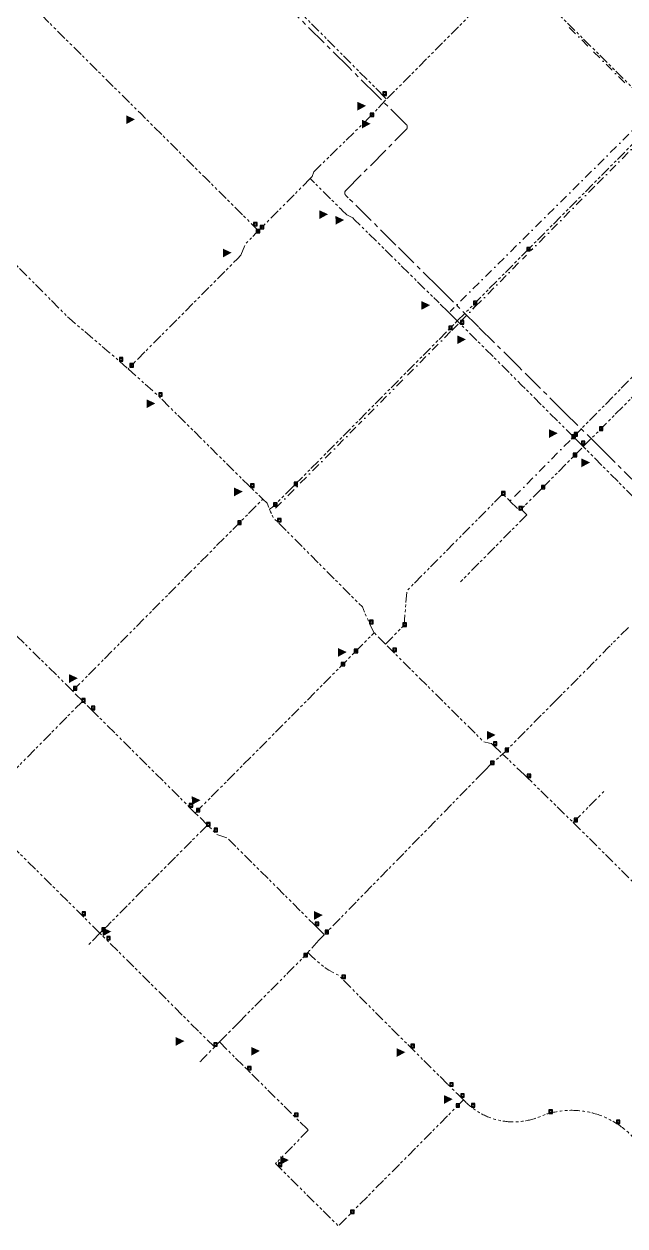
# Model space of a CAD drawing. Header units: millimetres. Extents: x 489358 to 493084, y 5457635 to 5460242.
# Drawn here: x 490313 to 490658, y 5457775 to 5458465 of the extents above; entities that cross this region are included whole.
import ezdxf

# ---------------------------------------------------------------- set-up
doc = ezdxf.new("R2010")
doc.units = ezdxf.units.MM
doc.header["$LTSCALE"] = 10
for name, pattern in [('CENTER', [2, 1.25, -0.25, 0.25, -0.25]), ('DASHDOT', [1, 0.5, -0.25, 0, -0.25]), ('PIPE', [1.305, 0.6, -0.15, 0.15, -0.15, 0.15, -0.105])]:
    doc.linetypes.add(name, pattern=pattern)
for name, color, linetype in [('Abandoned Mains', 10, 'Continuous'), ('Control Valves', 10, 'Continuous'), ('DFPS Mains', 10, 'Continuous'), ('Distribution Mains', 10, 'Continuous'), ('Hydrants', 10, 'Continuous')]:
    doc.layers.add(name, color=color, linetype=linetype)

# ---------------------------------------------------------------- blocks, each defined once
blk = doc.blocks.new('SUPPLYPOINT')
at = {"linetype": 'Continuous'}
h = blk.add_hatch(color=256, dxfattribs=at)
h.paths.add_polyline_path([(0, 3.90525), (0, 0), (3.90525, 0), (3.90525, 3.90525)])
h.paths.add_polyline_path([(3.254375, 1.952625, -1), (0.650875, 1.952625, -1)], flags=16)
blk.add_lwpolyline([(0, 0), (3.90525, 0), (3.90525, 3.90525), (0, 3.90525)], close=True)
blk.add_circle((1.952625, 1.952625), 1.30175)
blk = doc.blocks.new('DAR')
blk.add_solid([(-2.25, 0.34), (-2.24, -0.41), (0, 0)])

msp = doc.modelspace()

# ---------------------------------------------------------------- linework, layer by layer
at = {"layer": 'Abandoned Mains', "color": 40, "linetype": 'DASHDOT', "lineweight": -3, "true_color": 0xffaa00}
for points in [[(490636.521, 5458452.13, 0), (490624.835, 5458463.715, 0)], [(490657.682, 5458431.15, 0), (490639.312, 5458449.363, 0)], [(490670.244, 5458411.812, 0), (490667.245, 5458408.762, 0), (490557.448, 5458299.909, 0)], [(490641.883, 5458373.186, 0), (490670.545, 5458402.062, 0), (490678.42, 5458409.983, 0)], [(490640.398, 5458371.689, 0), (490603.743, 5458334.76, 0)], [(490601.207, 5458332.205, 0), (490598.953, 5458329.933, 0)], [(490563.361, 5458294.034, 0), (490571.851, 5458302.616, 0), (490597.505, 5458328.475, 0)], [(490561.929, 5458292.586, 0), (490557.692, 5458288.307, 0), (490530.205, 5458260.608, 0), (490522.313, 5458252.653, 0)], [(490520.873, 5458251.201, 0), (490504.728, 5458234.938, 0)], [(490503.315, 5458233.514, 0), (490455.384, 5458185.193, 0)], [(490626.229, 5458225.883, 0), (490592.79, 5458192.115, 0)]]:
    msp.add_polyline3d(points, dxfattribs=at)
at = {"layer": 'DFPS Mains', "color": 5, "linetype": 'CENTER', "lineweight": 5}
for points in [[(490515.224, 5458424.013, 0), (490499.174, 5458439.962, 0), (490417.734, 5458520.846, 0), (490405.467, 5458533.034, 0), (490393.487, 5458543.952, 0), (490390.793, 5458546.629, 0), (490373.516, 5458563.738, 0), (490353.438, 5458584.943, 0), (490332.371, 5458605.861, 0), (490252.591, 5458685.041, 0), (490240.316, 5458697.222, 0), (490232.284, 5458701.512, 0), (490220.982, 5458707.549, 0), (490218.303, 5458710.131, 0), (490217.603, 5458710.806, 0)], [(490666.268, 5458199.138, 0), (490644.86, 5458220.382, 0), (490623.482, 5458241.57, 0), (490596.995, 5458267.822, 0), (490573.601, 5458291.037, 0), (490550.839, 5458313.631, 0), (490526.289, 5458337.929, 0), (490498.844, 5458365.162, 0), (490497.496, 5458366.5, 0), (490497.471, 5458366.525, 0), (490497.447, 5458366.55, 0), (490497.424, 5458366.576, 0), (490497.4, 5458366.602, 0), (490497.378, 5458366.628, 0), (490497.355, 5458366.655, 0), (490497.334, 5458366.682, 0), (490497.312, 5458366.71, 0), (490497.291, 5458366.738, 0), (490497.271, 5458366.766, 0), (490497.251, 5458366.795, 0), (490497.232, 5458366.824, 0), (490497.213, 5458366.853, 0), (490497.195, 5458366.883, 0), (490497.177, 5458366.913, 0), (490497.159, 5458366.943, 0), (490497.143, 5458366.974, 0), (490497.126, 5458367.005, 0), (490497.111, 5458367.036, 0), (490497.096, 5458367.067, 0), (490497.081, 5458367.099, 0), (490497.067, 5458367.131, 0), (490497.054, 5458367.163, 0), (490497.041, 5458367.195, 0), (490497.028, 5458367.228, 0), (490497.016, 5458367.261, 0), (490497.005, 5458367.294, 0), (490496.995, 5458367.327, 0), (490496.985, 5458367.361, 0), (490496.975, 5458367.394, 0), (490496.966, 5458367.428, 0), (490496.958, 5458367.462, 0), (490496.95, 5458367.496, 0), (490496.943, 5458367.53, 0), (490496.937, 5458367.564, 0), (490496.931, 5458367.599, 0), (490496.926, 5458367.633, 0), (490496.921, 5458367.668, 0), (490496.917, 5458367.702, 0), (490496.913, 5458367.737, 0), (490496.91, 5458367.772, 0), (490496.908, 5458367.807, 0), (490496.907, 5458367.842, 0), (490496.906, 5458367.876, 0), (490496.905, 5458367.911, 0), (490496.905, 5458367.946, 0), (490496.906, 5458367.981, 0), (490496.907, 5458368.016, 0), (490496.909, 5458368.051, 0), (490496.912, 5458368.086, 0), (490496.915, 5458368.12, 0), (490496.919, 5458368.155, 0), (490496.923, 5458368.19, 0), (490496.929, 5458368.224, 0), (490496.934, 5458368.259, 0), (490496.94, 5458368.293, 0), (490496.947, 5458368.327, 0), (490496.955, 5458368.361, 0), (490496.963, 5458368.395, 0), (490496.971, 5458368.429, 0), (490496.98, 5458368.463, 0), (490496.99, 5458368.496, 0), (490497.001, 5458368.53, 0), (490497.012, 5458368.563, 0), (490497.023, 5458368.596, 0), (490497.035, 5458368.628, 0), (490497.048, 5458368.661, 0), (490497.061, 5458368.693, 0), (490497.075, 5458368.725, 0), (490497.089, 5458368.757, 0), (490497.104, 5458368.789, 0), (490497.12, 5458368.82, 0), (490497.136, 5458368.851, 0), (490497.152, 5458368.882, 0), (490497.169, 5458368.912, 0), (490497.187, 5458368.942, 0), (490497.205, 5458368.972, 0), (490497.223, 5458369.001, 0), (490497.243, 5458369.031, 0), (490497.262, 5458369.059, 0), (490497.282, 5458369.088, 0), (490497.303, 5458369.116, 0), (490497.324, 5458369.144, 0), (490497.346, 5458369.171, 0), (490497.368, 5458369.198, 0), (490497.39, 5458369.225, 0), (490497.413, 5458369.251, 0), (490497.437, 5458369.277, 0), (490497.461, 5458369.302, 0), (490497.485, 5458369.327, 0), (490532.211, 5458404.315, 0), (490532.224, 5458404.328, 0), (490532.248, 5458404.353, 0), (490532.272, 5458404.378, 0), (490532.295, 5458404.404, 0), (490532.319, 5458404.43, 0), (490532.341, 5458404.457, 0), (490532.363, 5458404.484, 0), (490532.385, 5458404.511, 0), (490532.406, 5458404.539, 0), (490532.427, 5458404.567, 0), (490532.447, 5458404.596, 0), (490532.466, 5458404.624, 0), (490532.486, 5458404.654, 0), (490532.504, 5458404.683, 0), (490532.522, 5458404.713, 0), (490532.54, 5458404.743, 0), (490532.557, 5458404.773, 0), (490532.573, 5458404.804, 0), (490532.589, 5458404.835, 0), (490532.605, 5458404.866, 0), (490532.62, 5458404.898, 0), (490532.634, 5458404.93, 0), (490532.648, 5458404.962, 0), (490532.661, 5458404.994, 0), (490532.674, 5458405.027, 0), (490532.686, 5458405.059, 0), (490532.697, 5458405.092, 0), (490532.708, 5458405.125, 0), (490532.719, 5458405.159, 0), (490532.729, 5458405.192, 0), (490532.738, 5458405.226, 0), (490532.746, 5458405.26, 0), (490532.754, 5458405.294, 0), (490532.762, 5458405.328, 0), (490532.769, 5458405.362, 0), (490532.775, 5458405.396, 0), (490532.78, 5458405.431, 0), (490532.786, 5458405.465, 0), (490532.79, 5458405.5, 0), (490532.794, 5458405.535, 0), (490532.797, 5458405.569, 0), (490532.8, 5458405.604, 0), (490532.802, 5458405.639, 0), (490532.803, 5458405.674, 0), (490532.804, 5458405.709, 0), (490532.804, 5458405.744, 0), (490532.803, 5458405.778, 0), (490532.802, 5458405.813, 0), (490532.801, 5458405.848, 0), (490532.799, 5458405.883, 0), (490532.796, 5458405.918, 0), (490532.792, 5458405.953, 0), (490532.788, 5458405.987, 0), (490532.783, 5458406.022, 0), (490532.778, 5458406.056, 0), (490532.772, 5458406.091, 0), (490532.766, 5458406.125, 0), (490532.759, 5458406.159, 0), (490532.751, 5458406.193, 0), (490532.743, 5458406.227, 0), (490532.734, 5458406.261, 0), (490532.724, 5458406.294, 0), (490532.714, 5458406.328, 0), (490532.704, 5458406.361, 0), (490532.693, 5458406.394, 0), (490532.681, 5458406.427, 0), (490532.668, 5458406.46, 0), (490532.655, 5458406.492, 0), (490532.642, 5458406.524, 0), (490532.628, 5458406.556, 0), (490532.613, 5458406.588, 0), (490532.598, 5458406.619, 0), (490532.583, 5458406.65, 0), (490532.566, 5458406.681, 0), (490532.55, 5458406.712, 0), (490532.532, 5458406.742, 0), (490532.514, 5458406.772, 0), (490532.496, 5458406.802, 0), (490532.477, 5458406.831, 0), (490532.458, 5458406.86, 0), (490532.438, 5458406.889, 0), (490532.418, 5458406.917, 0), (490532.397, 5458406.945, 0), (490532.375, 5458406.973, 0), (490532.354, 5458407, 0), (490532.331, 5458407.027, 0), (490532.309, 5458407.053, 0), (490532.285, 5458407.079, 0), (490532.262, 5458407.105, 0), (490532.238, 5458407.13, 0), (490532.213, 5458407.155, 0), (490515.224, 5458424.013, 0)]]:
    msp.add_polyline3d(points, dxfattribs=at)
at = {"layer": 'Distribution Mains', "color": 140, "linetype": 'PIPE', "lineweight": 5, "true_color": 0x00aaff, "flags": 128}
for points in [[(490394.899, 5458548.212), (490402.318, 5458540.766), (490433.06, 5458509.913), (490460.93, 5458481.934), (490499.846, 5458442.879), (490516.45, 5458426.215)], [(490596.182, 5458492.174), (490613.552, 5458476.46), (490616.504, 5458473.532), (490638.599, 5458451.614), (490660.236, 5458430.15), (490662.883, 5458427.525), (490667.184, 5458423.258), (490669.699, 5458420.763), (490674.41, 5458415.99)], [(490447.355, 5458346.218), (490444.555, 5458348.968), (490416.665, 5458376.668), (490395.276, 5458397.928), (490379.726, 5458413.378), (490376.636, 5458416.438), (490315.005, 5458477.667)], [(490580.645, 5458481.811), (490535.549, 5458436.404), (490525.887, 5458426.683), (490520.95, 5458421.715)], [(490479.103, 5458379.967), (490508.741, 5458408.965), (490509.571, 5458409.785), (490511.551, 5458411.715), (490520.95, 5458421.715)], [(490516.45, 5458426.215), (490518.83, 5458423.835), (490520.95, 5458421.715)], [(490561.518, 5458294.442), (490570.723, 5458303.751), (490597.141, 5458330.365), (490600.781, 5458334.034), (490601.344, 5458334.602), (490601.908, 5458335.17), (490640.005, 5458373.58), (490672.615, 5458406.446), (490677.504, 5458411.374)], [(490236.412, 5458398.472), (490237.512, 5458397.422), (490303.552, 5458331.153), (490304.622, 5458330.073), (490338.612, 5458295.973), (490361.666, 5458276.315), (490367.462, 5458271.373), (490372.462, 5458266.923)], [(490477.003, 5458376.117), (490448.405, 5458347.268), (490447.355, 5458346.218)], [(490477.003, 5458376.117), (490477.803, 5458376.917)], [(490498.003, 5458355.317), (490497.123, 5458356.177), (490496.213, 5458357.067), (490495.603, 5458357.667), (490494.753, 5458358.507), (490477.003, 5458376.117)], [(490479.103, 5458379.967), (490478.253, 5458377.367), (490477.803, 5458376.917)], [(490498.003, 5458355.317), (490501.453, 5458353.567)], [(490501.453, 5458353.567), (490502.543, 5458352.497), (490548.428, 5458307.354)], [(490447.355, 5458346.218), (490446.505, 5458345.318)], [(490437.306, 5458332.119), (490439.855, 5458338.619), (490446.055, 5458344.918), (490446.505, 5458345.318)], [(490628.2, 5458227.916), (490628.6, 5458228.316), (490673.937, 5458274.364), (490736.744, 5458338.161), (490743.837, 5458345.139)], [(490437.306, 5458332.119), (490435.356, 5458330.159), (490384.105, 5458278.624), (490373.482, 5458267.943), (490372.462, 5458266.923)], [(490551.002, 5458304.815), (490549.148, 5458306.639), (490548.428, 5458307.354)], [(490556.003, 5458299.884), (490551.002, 5458304.815)], [(490557.427, 5458298.48), (490556.003, 5458299.884)], [(490560.665, 5458295.287), (490557.427, 5458298.48)], [(490468.311, 5458200.494), (490502.822, 5458235.279), (490520.431, 5458253.025), (490528.703, 5458261.321), (490556.574, 5458289.452), (490561.518, 5458294.442)], [(490560.665, 5458295.287), (490561.518, 5458294.442)], [(490561.518, 5458294.442), (490562.228, 5458293.738)], [(490628.2, 5458227.916), (490622.601, 5458233.506), (490598.431, 5458257.626), (490563.301, 5458292.667), (490562.651, 5458293.317), (490562.228, 5458293.738)], [(490633.85, 5458222.316), (490643.05, 5458231.615), (490671.608, 5458260.374), (490690.297, 5458279.203), (490699.375, 5458288.35)], [(490372.462, 5458266.923), (490390.061, 5458251.223), (490391.121, 5458250.173), (490419.97, 5458221.573), (490425.32, 5458216.273), (490441.76, 5458199.963), (490442.86, 5458198.873), (490449.81, 5458192.173)], [(490610.331, 5458198.626), (490628.051, 5458216.466), (490633.85, 5458222.316)], [(490626.947, 5458226.608), (490627.351, 5458227.016), (490628.2, 5458227.916)], [(490633.85, 5458222.316), (490632.75, 5458223.416), (490628.2, 5458227.916)], [(490690.549, 5458165.214), (490678.981, 5458176.865), (490633.85, 5458222.316)], [(490467.184, 5458199.358), (490455.986, 5458188.071), (490455.422, 5458187.503), (490453.675, 5458186.453)], [(490468.311, 5458200.494), (490467.748, 5458199.926), (490467.184, 5458199.358)], [(490530.909, 5458119.771), (490532.608, 5458139.671), (490548.697, 5458155.89), (490549.337, 5458156.54), (490585.033, 5458192.528), (490586.953, 5458194.468), (490587.603, 5458195.118), (490591.753, 5458191.068)], [(490609.203, 5458197.491), (490598.223, 5458186.437)], [(490609.203, 5458197.491), (490609.767, 5458198.059), (490610.331, 5458198.626)], [(490340.62, 5458082.08), (490341.07, 5458082.53), (490345.77, 5458087.27), (490346.64, 5458088.14), (490419.143, 5458161.235), (490427.772, 5458169.934), (490435.461, 5458177.673), (490449.81, 5458192.173)], [(490449.81, 5458192.173), (490452.26, 5458189.823), (490453.675, 5458186.453)], [(490592.397, 5458191.719), (490591.753, 5458191.068)], [(490591.753, 5458191.068), (490596.903, 5458186.018), (490597.353, 5458185.568)], [(490453.675, 5458186.453), (490454.304, 5458184.956)], [(490513.76, 5458115.472), (490511.11, 5458120.622), (490507.01, 5458130.272), (490493, 5458144.302), (490476.61, 5458160.722), (490458.31, 5458179.073), (490455.71, 5458181.623), (490454.304, 5458184.956)], [(490601.453, 5458183.217), (490563.356, 5458144.72)], [(490598.223, 5458186.437), (490597.353, 5458185.568)], [(490598.223, 5458186.437), (490601.453, 5458183.217)], [(490340.62, 5458082.08), (490337.17, 5458085.53), (490335.851, 5458086.82), (490317.562, 5458104.833), (490306.063, 5458116.16), (490301.313, 5458120.843), (490297.173, 5458124.923), (490280.721, 5458141.13), (490268.977, 5458152.757)], [(490520.21, 5458108.972), (490530.259, 5458119.121), (490530.909, 5458119.771)], [(490659.702, 5458118.516), (490649.752, 5458108.617)], [(490411.068, 5458012.029), (490411.718, 5458012.679), (490416.223, 5458017.224), (490444.991, 5458046.202), (490494.877, 5458096.478), (490495.23, 5458096.833), (490500.296, 5458101.939), (490502.311, 5458103.973), (490513.76, 5458115.472)], [(490520.21, 5458108.972), (490513.76, 5458115.472)], [(490582.207, 5458050.822), (490581.157, 5458051.922), (490579.997, 5458052.192), (490576.608, 5458052.972), (490524.51, 5458104.672), (490520.21, 5458108.972)], [(490649.203, 5458107.967), (490648.203, 5458106.957), (490618.905, 5458077.419)], [(490346.42, 5458076.28), (490340.62, 5458082.08)], [(490618.905, 5458077.419), (490588.907, 5458047.171), (490587.457, 5458045.871)], [(490346.42, 5458076.28), (490345.84, 5458075.7), (490334.463, 5458064.198), (490302.285, 5458031.664), (490290.476, 5458019.735)], [(490353.267, 5458069.493), (490351.419, 5458071.33), (490346.42, 5458076.28)], [(490353.267, 5458069.493), (490354.118, 5458068.647)], [(490411.068, 5458012.029), (490407.619, 5458015.479), (490358.759, 5458064.04), (490358.109, 5458064.68), (490354.118, 5458068.647)], [(490582.207, 5458050.822), (490587.457, 5458045.871)], [(490576.358, 5458035.522), (490577.643, 5458036.837), (490580.608, 5458039.872), (490587.457, 5458045.871)], [(490600.107, 5458033.871), (490587.457, 5458045.871)], [(490576.358, 5458035.522), (490485.614, 5457942.725), (490485.175, 5457942.278)], [(490600.107, 5458033.871), (490601.657, 5458032.371), (490628.056, 5458006.62)], [(490628.056, 5458006.62), (490628.496, 5458007.07), (490646.055, 5458024.769)], [(490356.31, 5457943.05), (490346.051, 5457953.271), (490309.024, 5457990.023), (490292.006, 5458007.044), (490291.146, 5458007.905), (490289.846, 5458009.205), (490287.716, 5458011.335), (490286.846, 5458012.205), (490286.426, 5458012.635)], [(490411.068, 5458012.029), (490412.368, 5458010.779)], [(490418.018, 5458005.129), (490412.368, 5458010.779)], [(490418.018, 5458005.129), (490417.468, 5458004.569), (490399.549, 5457986.539), (490365.62, 5457952.42), (490364.98, 5457951.77), (490360.019, 5457946.781), (490359.57, 5457946.33)], [(490429.217, 5457997.878), (490423.418, 5457999.778), (490421.918, 5458001.278), (490418.018, 5458005.129)], [(490628.056, 5458006.62), (490657.855, 5457976.969), (490661.105, 5457973.719), (490667.199, 5457967.687)], [(490480.611, 5457946.778), (490479.965, 5457947.425), (490479.115, 5457948.265), (490429.217, 5457997.878)], [(490359.57, 5457946.33), (490357.41, 5457944.14), (490356.31, 5457943.05)], [(490480.611, 5457946.778), (490485.175, 5457942.278)], [(490356.31, 5457943.05), (490349.921, 5457936.58)], [(490422.087, 5457877.727), (490421.647, 5457878.157), (490360.23, 5457939.19), (490356.31, 5457943.05)], [(490481.954, 5457939.015), (490476.715, 5457933.075)], [(490485.175, 5457942.278), (490481.954, 5457939.015)], [(490475.653, 5457931.916), (490476.715, 5457933.075)], [(490436.016, 5457891.876), (490464.595, 5457920.616), (490473.415, 5457929.475), (490475.653, 5457931.916)], [(490475.653, 5457931.916), (490478.044, 5457929.642), (490479.494, 5457928.263), (490486.726, 5457922.376), (490487.701, 5457921.893), (490493.365, 5457918.863), (490495.217, 5457917.026), (490504.657, 5457907.561), (490527.442, 5457884.702), (490528.171, 5457883.978), (490528.79, 5457883.364), (490534.538, 5457877.661), (490536.667, 5457875.549), (490556.087, 5457856.281)], [(490432.616, 5457888.426), (490436.016, 5457891.876)], [(490424.954, 5457880.64), (490432.616, 5457888.426)], [(490413.767, 5457869.277), (490414.207, 5457869.727), (490415.277, 5457870.807), (490422.087, 5457877.727)], [(490422.087, 5457877.727), (490424.954, 5457880.64)], [(490424.954, 5457880.64), (490441.106, 5457864.613), (490468.126, 5457837.802), (490475.224, 5457830.758)], [(490556.087, 5457856.281), (490557.152, 5457855.225)], [(490565.009, 5457847.428), (490563.519, 5457848.907), (490561.724, 5457850.688), (490557.152, 5457855.225)], [(490565.009, 5457847.428), (490560.785, 5457843.171), (490500.245, 5457782.16)], [(490565.009, 5457847.428), (490566.345, 5457846.103), (490566.491, 5457845.959), (490566.993, 5457845.474), (490567.489, 5457845.012), (490567.994, 5457844.558), (490568.508, 5457844.113), (490569.031, 5457843.674), (490569.56, 5457843.246), (490570.096, 5457842.828), (490570.64, 5457842.418), (490571.191, 5457842.019), (490571.747, 5457841.63), (490572.314, 5457841.247), (490572.882, 5457840.88), (490573.463, 5457840.517), (490574.045, 5457840.167), (490574.632, 5457839.829), (490575.229, 5457839.498), (490575.829, 5457839.18), (490576.434, 5457838.872), (490577.047, 5457838.574), (490577.664, 5457838.286), (490578.289, 5457838.008), (490578.915, 5457837.743), (490579.543, 5457837.49), (490580.179, 5457837.246), (490580.818, 5457837.014), (490581.459, 5457836.794), (490582.113, 5457836.582), (490582.759, 5457836.384), (490583.41, 5457836.199), (490584.074, 5457836.021), (490584.732, 5457835.857), (490585.395, 5457835.704), (490586.061, 5457835.563), (490586.729, 5457835.434), (490587.396, 5457835.317), (490588.072, 5457835.21), (490588.744, 5457835.116), (490589.415, 5457835.034), (490590.1, 5457834.962), (490590.775, 5457834.903), (490591.449, 5457834.857), (490592.136, 5457834.821), (490592.813, 5457834.798), (490593.491, 5457834.787), (490594.169, 5457834.787), (490594.855, 5457834.8), (490595.531, 5457834.824), (490596.214, 5457834.86), (490596.892, 5457834.908), (490597.57, 5457834.967), (490598.246, 5457835.039), (490598.919, 5457835.122), (490599.597, 5457835.218), (490600.267, 5457835.324), (490600.934, 5457835.442), (490601.607, 5457835.573), (490602.268, 5457835.714), (490602.932, 5457835.868), (490603.593, 5457836.033), (490604.249, 5457836.209), (490604.903, 5457836.397), (490605.553, 5457836.597), (490606.204, 5457836.808), (490606.845, 5457837.03), (490607.485, 5457837.263), (490608.122, 5457837.507), (490608.796, 5457837.78), (490608.797, 5457837.781), (490609.527, 5457838.077), (490610.31, 5457838.378), (490611.094, 5457838.664), (490611.881, 5457838.935), (490613.104, 5457839.325), (490614.105, 5457839.62), (490615.078, 5457839.885), (490615.907, 5457840.092), (490616.724, 5457840.282), (490617.545, 5457840.456), (490618.366, 5457840.617), (490619.194, 5457840.763), (490620.016, 5457840.893), (490620.842, 5457841.01), (490621.678, 5457841.114), (490622.508, 5457841.202), (490623.349, 5457841.275), (490624.178, 5457841.333), (490625.02, 5457841.378), (490625.851, 5457841.408), (490626.686, 5457841.422), (490627.53, 5457841.424), (490628.369, 5457841.409), (490629.202, 5457841.38), (490630.035, 5457841.337), (490630.869, 5457841.28), (490631.71, 5457841.206), (490632.541, 5457841.12), (490633.368, 5457841.018), (490634.204, 5457840.902), (490635.028, 5457840.771), (490635.853, 5457840.627), (490636.673, 5457840.467), (490637.495, 5457840.293), (490638.311, 5457840.106), (490639.122, 5457839.904), (490639.934, 5457839.687), (490640.741, 5457839.456), (490641.537, 5457839.213), (490642.333, 5457838.954), (490643.127, 5457838.682), (490643.915, 5457838.396), (490644.695, 5457838.097), (490645.471, 5457837.784), (490646.245, 5457837.456), (490647.005, 5457837.117), (490647.769, 5457836.763), (490648.52, 5457836.396), (490649.268, 5457836.016), (490650.005, 5457835.624), (490650.741, 5457835.217), (490651.464, 5457834.8), (490652.912, 5457833.913)], [(490475.934, 5457830.054), (490461.984, 5457815.702), (490457.166, 5457810.853), (490458.23, 5457809.797), (490458.798, 5457809.233), (490493.201, 5457775.061), (490500.245, 5457782.16)], [(490475.224, 5457830.758), (490475.934, 5457830.054)], [(490652.912, 5457833.913), (490653.597, 5457833.471), (490654.292, 5457833.002), (490654.976, 5457832.523), (490655.651, 5457832.034), (490656.32, 5457831.531), (490656.987, 5457831.01), (490657.634, 5457830.487), (490658.276, 5457829.949), (490658.909, 5457829.399), (490659.529, 5457828.841), (490660.144, 5457828.269), (490660.748, 5457827.685), (490661.34, 5457827.095), (490661.92, 5457826.495), (490662.493, 5457825.881), (490663.053, 5457825.26)]]:
    msp.add_lwpolyline(points, dxfattribs=at)

# ---------------------------------------------------------------- block references
at = {"layer": 'Control Valves', "color": 10, "xscale": 0.5121311055616196, "yscale": 0.5121311055845195, "zscale": 100000000}
for p in [(490518.8, 5458423.815), (490511.551, 5458411.715), (490444.555, 5458348.968), (490446.055, 5458344.918), (490448.405, 5458347.268), (490601.344, 5458334.602), (490570.723, 5458303.751), (490556.574, 5458289.452), (490563.301, 5458292.667), (490367.462, 5458271.373), (490373.512, 5458267.923), (490390.061, 5458251.223), (490627.351, 5458227.016), (490628.6, 5458228.316), (490643.05, 5458231.615), (490632.75, 5458223.416), (490628.051, 5458216.466), (490467.748, 5458199.926), (490442.86, 5458198.873), (490586.953, 5458194.468), (490609.767, 5458198.059), (490455.986, 5458188.071), (490596.903, 5458186.018), (490458.31, 5458179.073), (490435.461, 5458177.673), (490511.11, 5458120.622), (490530.259, 5458119.121), (490502.311, 5458103.973), (490524.51, 5458104.672), (490494.877, 5458096.478), (490341.12, 5458082.63), (490345.84, 5458075.7), (490351.419, 5458071.33), (490582.207, 5458050.822), (490588.907, 5458047.171), (490580.608, 5458039.872), (490601.657, 5458032.371), (490407.619, 5458015.479), (490411.718, 5458012.679), (490628.506, 5458007.07), (490417.518, 5458004.529), (490421.918, 5458001.278), (490346.051, 5457953.271), (490357.41, 5457944.14), (490479.965, 5457947.425), (490360.23, 5457939.19), (490485.614, 5457942.725), (490473.415, 5457929.475), (490495.217, 5457917.026), (490421.657, 5457878.157), (490534.893, 5457877.309), (490441.106, 5457864.613), (490557.152, 5457855.225), (490563.519, 5457848.907), (490560.785, 5457843.171), (490569.561, 5457843.245), (490468.126, 5457837.802), (490614.105, 5457839.62), (490652.86, 5457833.833), (490458.798, 5457809.233), (490500.245, 5457782.16)]:
    msp.add_blockref('SUPPLYPOINT', p, dxfattribs=at)
at = {"layer": 'Hydrants', "color": 1, "xscale": 2.217371762314368, "yscale": 6.667291191439385}
for p in [(490509.149, 5458417.895), (490376.456, 5458410.118), (490511.751, 5458407.615), (490487.292, 5458355.657), (490496.553, 5458352.367), (490431.906, 5458333.619), (490545.915, 5458303.513), (490566.472, 5458283.854), (490388.111, 5458247.123), (490619.151, 5458230.016), (490637.755, 5458213.222), (490438.311, 5458196.523), (490498.011, 5458104.423), (490343.62, 5458089.43), (490583.507, 5458056.87), (490414.068, 5458019.379), (490484.264, 5457953.475), (490362.82, 5457944.03), (490404.818, 5457881.177), (490448.166, 5457875.526), (490531.681, 5457874.794), (490558.892, 5457847.856), (490464.822, 5457812.883)]:
    msp.add_blockref('DAR', p, dxfattribs=at)

doc.saveas('drawing.dxf')
